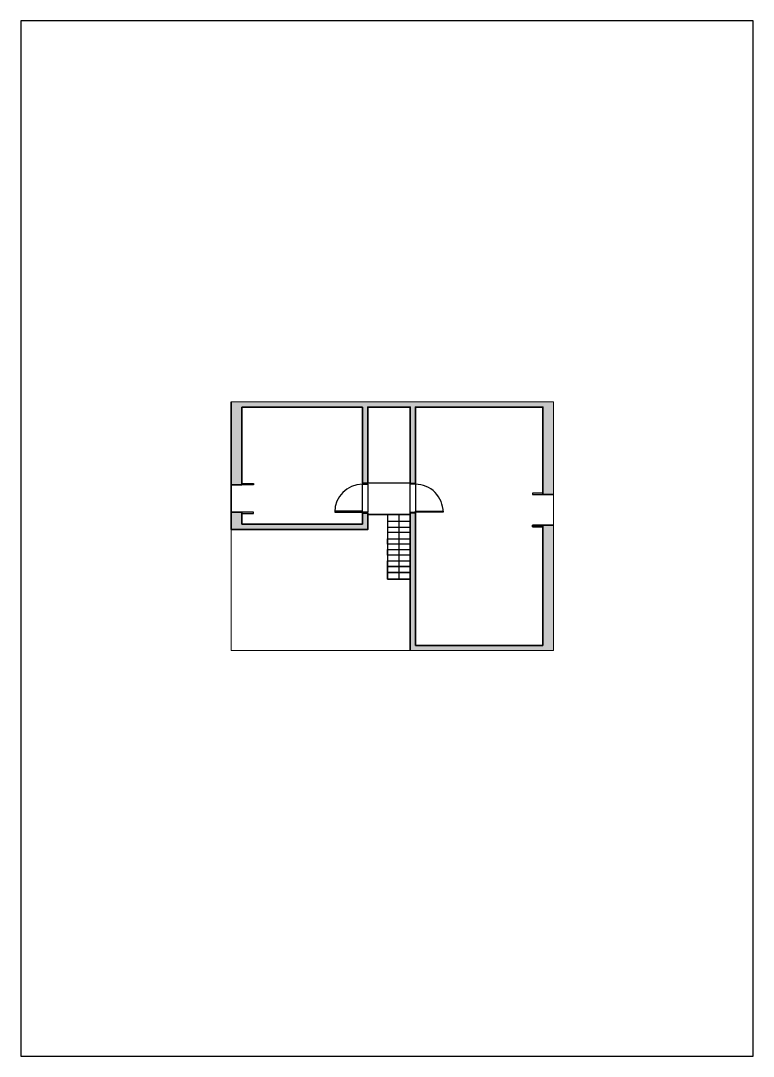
# Paper-space layout 'Layout1' of a CAD drawing. Header units: millimetres. Extents: x 64 to 274, y 59 to 356.
# The model-space entities are those that its viewports show. They can reach past a viewport. Long polylines and large blocks are cut down to what shows.
import ezdxf

# ---------------------------------------------------------------- set-up
doc = ezdxf.new("R2010")
doc.units = ezdxf.units.MM
doc.layers.get('0').update_dxf_attribs({"color": 250, "lineweight": 25})
for name, color, linetype, lineweight in [('A-ALV-___-___-EXI', 250, 'Continuous', 35), ('A-ESC-___-___-EXI', 250, 'Continuous', 25), ('A-JAN-___-___-EXI', 250, 'Continuous', 25), ('A-PIS-___-___-EXI', 250, 'Continuous', 25), ('A-POR-___-___-EXI', 250, 'Continuous', 25)]:
    doc.layers.add(name, color=color, linetype=linetype, lineweight=lineweight)

# ---------------------------------------------------------------- blocks, each defined once
blk = doc.blocks.new('SVG - A4-22555169-Não nomeada')
at = {"layer": 'A-PIS-___-___-EXI'}
for p, q in [((64.29, 356.5), (64.29, 59.5)), ((274.29, 356.5), (64.29, 356.5)), ((274.29, 59.5), (274.29, 356.5)), ((64.29, 59.5), (274.29, 59.5))]:
    blk.add_line(p, q, dxfattribs=at)
blk = doc.blocks.new('porta multiplas_original - Simples - 80 cm-22505150-Planta baixa - Sótão_')
at = {"layer": 'A-JAN-___-___-EXI'}
blk.add_arc((-398, -75), 796, 270, 0, dxfattribs=at)
at = {"layer": 'A-POR-___-___-EXI'}
for p, q in [((-430, -75), (-430, 75)), ((-430, 75), (-400, 75)), ((-400, 75), (-400, -75)), ((400, 75), (430, 75)), ((400, -75), (400, 75)), ((430, 75), (430, -75)), ((-400, -75), (-430, -75)), ((-398, -75), (-368, -75)), ((-398, -871), (-398, -75)), ((-368, -75), (-368, -871)), ((430, -75), (400, -75)), ((-368, -871), (-398, -871))]:
    blk.add_line(p, q, dxfattribs=at)
blk = doc.blocks.new('porta multiplas_original - Simples - 80 cm-22507266-Planta baixa - Sótão_')
at = {"layer": 'A-JAN-___-___-EXI'}
blk.add_arc((-398, 75), 796, 0, 90, dxfattribs=at)
at = {"layer": 'A-POR-___-___-EXI'}
for p, q in [((-368, 871), (-398, 871)), ((-398, 871), (-398, 75)), ((-368, 75), (-368, 871)), ((-400, 75), (-430, 75)), ((-430, 75), (-430, -75)), ((-400, -75), (-400, 75)), ((-398, 75), (-368, 75)), ((430, 75), (400, 75)), ((400, 75), (400, -75)), ((430, -75), (430, 75)), ((-430, -75), (-400, -75)), ((400, -75), (430, -75))]:
    blk.add_line(p, q, dxfattribs=at)

msp = doc.modelspace()

# ---------------------------------------------------------------- hatches: boundary and pattern name
at = {"layer": 'A-ALV-___-___-EXI'}
for points in [[(20574, -10555), (20874, -10555), (20874, -8173), (20574, -8173)], [(20874, -8323), (29509, -8323), (29509, -8173), (20874, -8173)], [(29509, -10828), (29809, -10828), (29809, -8173), (29509, -8173), (29509, -8323)], [(20874, -11835), (20874, -11335), (20574, -11335), (20574, -11835)], [(20874, -11835), (24484, -11835), (24484, -11685), (20874, -11685)], [(29809, -15158), (29809, -11713), (29509, -11713), (29509, -15158)], [(25852, -15308), (29809, -15308), (29809, -15158), (25852, -15158)]]:
    msp.add_hatch(color=11, dxfattribs=at).paths.add_polyline_path(points)
h = msp.add_hatch(color=11, dxfattribs=at)
h.paths.add_polyline_path([(24334, -11685), (24484, -11685), (24484, -11365), (24334, -11365)])
h.paths.add_polyline_path([(24334, -10505), (24484, -10505), (24484, -8323), (24334, -8323)])
h = msp.add_hatch(color=11, dxfattribs=at)
h.paths.add_polyline_path([(25852, -15308), (25852, -11366), (25702, -11366), (25702, -15308)])
h.paths.add_polyline_path([(25852, -10506), (25852, -8323), (25702, -8323), (25702, -10506)])

# ---------------------------------------------------------------- linework, layer by layer
at = {"color": 250}
for p, q in [((24334, -11335), (24334, -11333)), ((25852, -11334), (25852, -11336))]:
    msp.add_line(p, q, dxfattribs=at)
for p, q in [((25702, -12097), (25702, -12257)), ((25702, -12403), (25702, -12571))]:
    msp.add_line(p, q)
msp.add_lwpolyline([(25702, -13259), (25702, -11406), (24484, -11406), (25702, -11406), (25049, -11406), (25049, -13259), (25702, -13259), (25049, -13259), (25049, -13071), (25049, -12891), (25702, -12891), (25702, -13071)], close=True)
at = {"layer": 'A-ALV-___-___-EXI', "color": 7, "lineweight": 35}
for p, q in [((20874, -10555), (20874, -8323)), ((20874, -8323), (24334, -8323)), ((24334, -8323), (24334, -10505)), ((20574, -10555), (20874, -10555)), ((20874, -11335), (20574, -11335)), ((20874, -11685), (20874, -11335)), ((24334, -11365), (24334, -11685)), ((25702, -11366), (25702, -15308)), ((25852, -15158), (25852, -11366)), ((24334, -11685), (20874, -11685)), ((29509, -11713), (29209, -11713)), ((29209, -11713), (29209, -11754)), ((29209, -11754), (29509, -11754)), ((29809, -11713), (29509, -11713)), ((29509, -11754), (29509, -11713)), ((29509, -11713), (29509, -15158)), ((29809, -15308), (29809, -11713)), ((25702, -15308), (29809, -15308)), ((29509, -15158), (25852, -15158))]:
    msp.add_line(p, q, dxfattribs=at)
for points in [[(25852, -10506), (25852, -8323), (29509, -8323), (29509, -10828), (29809, -10828), (29809, -8173), (20574, -8173), (20574, -10555)], [(24484, -10505), (24484, -8323), (25702, -8323), (25702, -10506)], [(24484, -11365), (24484, -11835), (20574, -11835), (20574, -11335)]]:
    msp.add_lwpolyline(points, dxfattribs=at)
at = {"layer": 'A-ESC-___-___-EXI'}
for p, q in [((25375, -11406), (25375, -13259)), ((25049, -12257), (25049, -12097)), ((25049, -12097), (25702, -12097)), ((25702, -12257), (25049, -12257)), ((25049, -12571), (25049, -12403)), ((25049, -12403), (25702, -12403)), ((25702, -12571), (25049, -12571))]:
    msp.add_line(p, q, dxfattribs=at)
for points in [[(25702, -11605), (25049, -11605), (25049, -11771), (25702, -11771)], [(25702, -11921), (25049, -11921), (25049, -12097), (25702, -12097)], [(25702, -12257), (25049, -12257), (25049, -12403), (25702, -12403)], [(25702, -12571), (25049, -12571), (25049, -12729), (25702, -12729)], [(25049, -12729), (25702, -12729), (25702, -12891), (25049, -12891)], [(25049, -13071), (25702, -13071)]]:
    msp.add_lwpolyline(points, close=True, dxfattribs=at)
at = {"layer": 'A-JAN-___-___-EXI', "color": 7, "lineweight": 35}
for p, q in [((20574, -11335), (20574, -10555)), ((29809, -11713), (29809, -10828))]:
    msp.add_line(p, q, dxfattribs=at)
at = {"layer": 'A-JAN-___-___-EXI'}
for p, q in [((20874, -10513), (21214, -10513)), ((20874, -10555), (20874, -10513)), ((21214, -10555), (20874, -10555)), ((21214, -10513), (21214, -10555))]:
    msp.add_line(p, q, dxfattribs=at)
for points in [[(29509, -10788), (29209, -10788), (29209, -10828), (29509, -10828)], [(20874, -11375), (21214, -11375), (21214, -11335), (20874, -11335)]]:
    msp.add_lwpolyline(points, close=True, dxfattribs=at)
at = {"layer": 'A-PIS-___-___-EXI'}
msp.add_line((25692, -10506), (24484, -10506), dxfattribs=at)
at = {"layer": 'A-POR-___-___-EXI', "color": 250}
for p, q in [((24334, -11303), (24334, -10535)), ((24484, -10535), (24484, -11335)), ((25702, -11336), (25702, -10536)), ((25852, -10536), (25852, -11304))]:
    msp.add_line(p, q, dxfattribs=at)

# ---------------------------------------------------------------- block references
at = {"layer": 'A-POR-___-___-EXI', "rotation": 90.0000000000001}
for name, p in [('porta multiplas_original - Simples - 80 cm-22507266-Planta baixa - Sótão_', (24409, -10935)), ('porta multiplas_original - Simples - 80 cm-22505150-Planta baixa - Sótão_', (25777, -10936))]:
    msp.add_blockref(name, p, dxfattribs=at)

psp = doc.layouts.get("Layout1")

# ---------------------------------------------------------------- block references
at = {"layer": 'A-ALV-___-___-EXI'}
psp.add_blockref('SVG - A4-22555169-Não nomeada', (0, 0), dxfattribs=at)

# ---------------------------------------------------------------- viewports
at = {"layer": 'A-ESC-___-___-EXI'}
psp.add_viewport(center=(170.83, 211.51), size=(92.35, 71.3438), view_center_point=(25191.29, -11740.62), view_height=7134.3846, dxfattribs=at)

doc.saveas('drawing.dxf')
